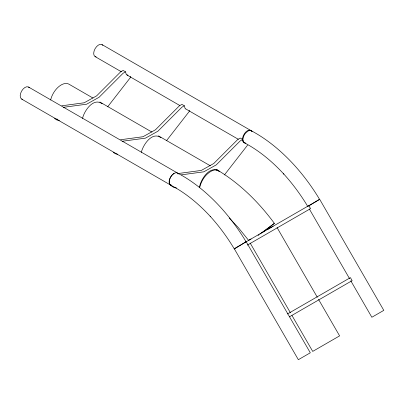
<?xml version="1.0" encoding="UTF-8"?>
<svg xmlns="http://www.w3.org/2000/svg" width="404" height="404" viewBox="0 0 404 404"><rect width="100%" height="100%" fill="white"/><g stroke="black" fill="none" stroke-linecap="round" stroke-linejoin="round"><path stroke-width="0.61" d="M199.389 187.729C200.374 179.664 210.024 164.64 219.276 171.422M82.532 118.397C84.209 110.893 93.46 97.167 102.131 103.793M141.329 152.348C143.006 144.839 152.257 131.113 160.933 137.739M199.763 187.224C201.546 180.103 206.111 173.129 213.115 170.301A15.67 8.636 -58.4 0 1 219.382 171.397M107.656 106.808L130.447 77.492L130.447 76.361M166.453 140.754L189.249 111.443L189.249 110.307M224.412 174.932L247.591 145.127M218.019 170.397C240.254 183.84 259.009 202.53 274.382 223.367L262.009 232.84M258.126 235.406L259.004 234.739M259.883 234.073L274.382 223.367M178.336 173.796A6.929 4 -60 0 0 174.094 173.417L172.821 174.336A6.929 4.045 -59.1 0 0 169.165 181.098A6.929 4.045 -59.1 0 0 171.594 185.355M174.109 173.422L172.841 174.351A6.929 3.954 -60.9 0 0 169.321 181.189A6.929 3.954 -60.9 0 0 171.705 185.426M308.217 206.353L307.863 206.596C300.844 194.895 292.733 183.855 283.547 173.76L283.861 174.114C272.311 161.585 259.055 150.45 243.915 142.516M319.216 199.561L319.564 199.318C312.186 187.032 303.646 175.437 294.001 164.832L293.683 164.484C281.265 151.025 267.039 139.032 250.778 130.477M28.563 87.052L177.558 173.074C193.768 181.603 207.949 193.577 220.321 207.005L220.635 207.353C230.24 217.938 238.739 229.502 246.071 241.759L244.991 242.471M308.939 205.878L319.564 199.318M315.605 201.864L316.135 201.535M248.617 240.38L251.036 238.986M273.089 226.255L267.711 229.356M63.317 107.762L64.302 107.196L86.638 104.202L99.086 97.273L123.099 73.25L125.548 71.836L126.205 74.285L127.997 75.321M122.119 141.708L123.099 141.142L145.44 138.148L157.888 131.224L181.896 107.196L184.345 105.782L185.002 108.232L185.784 108.954M178.012 173.983L178.992 173.417L201.333 170.417L213.782 163.494L237.789 139.466L240.239 138.052L242.693 139.466L243.349 141.915L245.142 142.955M242.693 139.466L240.239 140.88L216.231 164.908L203.783 171.831L181.441 174.831M247.349 245.112L310.56 208.621L308.828 205.621M287.451 313.979L350.404 277.634L352.136 280.634L289.416 316.842M246.071 241.759L234.36 249.021C227.386 237.355 219.316 226.341 210.176 216.276L210.489 216.625C198.99 204.131 185.79 193.026 170.705 185.118M61.847 105.782L84.189 102.788L96.637 95.859L120.65 71.836L123.099 70.422L125.548 71.836M120.65 139.728L142.991 136.734L155.439 129.81L179.447 105.782L181.896 104.368L184.345 105.782M54.5 118.513L56.949 119.927L59.393 120.352M117.579 154.192L115.746 153.874L113.297 152.459M176.533 187.986L174.094 187.562L171.644 186.143L171.644 185.012M102.066 44.617L251.349 130.805M95.132 56.621L121.372 71.766M126.836 74.922L179.856 105.535M185.87 109.004L238.345 139.299M92.981 98.051L68.968 84.183A15.589 9.004 -60 0 0 50.636 100.02M99.838 102.005L151.924 132.078M158.474 135.86L210.322 165.792M216.488 169.357L217.963 170.205M21.634 99.056L170.564 185.037M216.387 169.604L217.261 170.417M229.209 217.983L238.451 227.76L248.632 240.395M309.323 208.964L349.541 278.624M350.798 280.8L371.847 317.261L383.8 310.363L319.7 199.339L234.249 248.672L298.349 359.696L310.302 352.793L246.203 241.774M277.078 227.578L317.297 297.238M318.554 299.414L339.607 335.875L312.716 351.404L291.981 315.489M250.192 243.112L290.41 312.767M56.949 118.796L56.949 119.927M252.126 131.527A6.929 4 -60 0 0 247.879 131.148L245.41 133.305A6.929 4 -60 0 0 243.147 138.077L243.082 138.037A6.929 4.05 -59.1 0 0 244.354 142.774L244.415 142.809A6.929 4 -60 0 0 245.43 143.122M22.649 99.369A6.929 4 -60 0 1 21.634 91.052A6.929 4 -60 0 1 29.346 87.774M96.147 56.934A6.929 4 -60 0 1 95.132 48.616A6.929 4 -60 0 1 102.843 45.339M243.142 141.799A6.929 3.954 -60.9 0 1 246.051 131.749L247.314 130.82A6.929 4 -60 0 1 251.561 131.199"/></g></svg>
